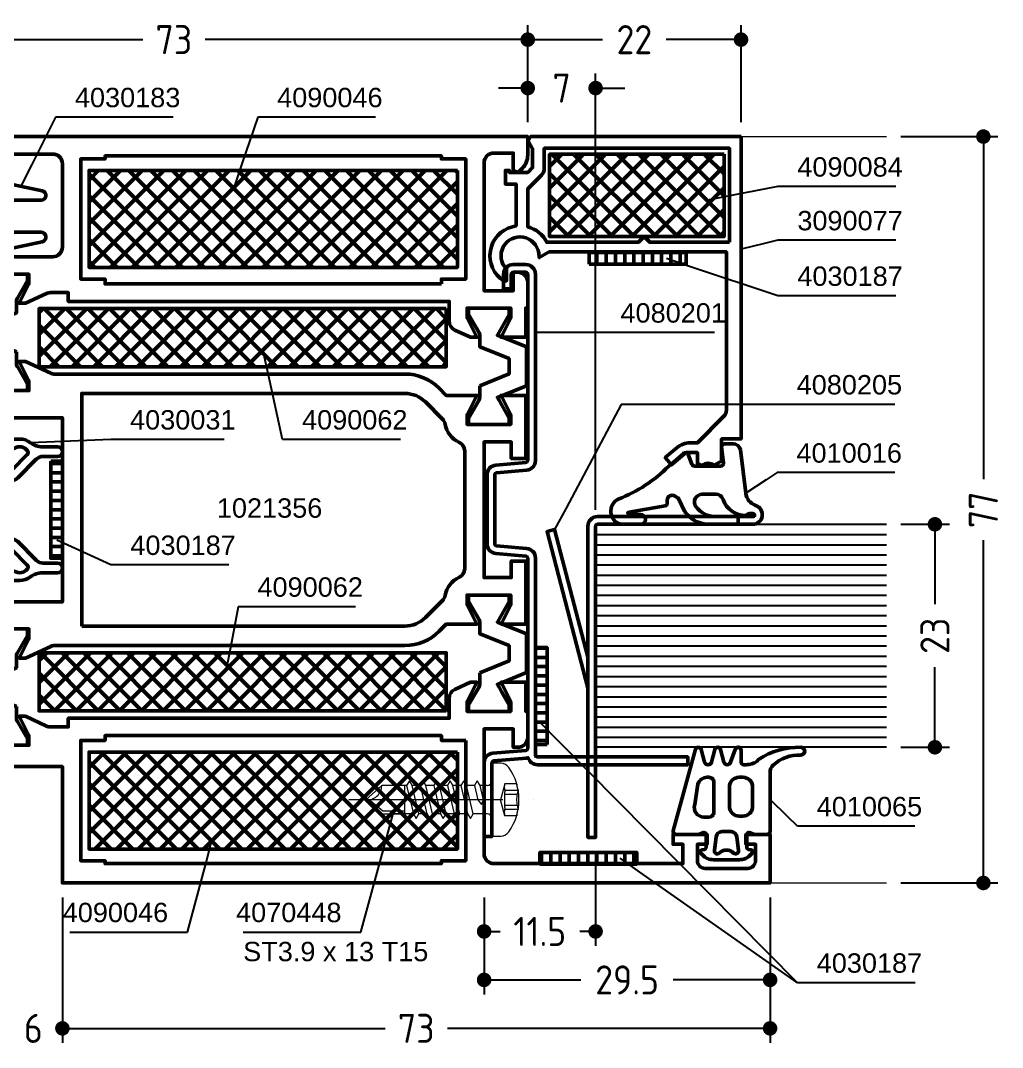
# Model space of a CAD drawing. Header units: millimetres. Extents: x 5 to 229, y 5 to 110.
# Drawn here: x 128.2 to 229.5, y 4.5 to 110.5 of the extents above; entities that cross this region are included whole.
import ezdxf

# ---------------------------------------------------------------- set-up
doc = ezdxf.new("R2010")
doc.units = ezdxf.units.MM
doc.linetypes.add('CENTER', pattern=[50.8, 31.75, -6.35, 6.35, -6.35])
doc.linetypes.add('HIDDEN', pattern=[9.525, 6.35, -3.175])
for name, color, linetype, lineweight in [('AM_5', 3, 'Continuous', 25), ('AM_C', 50, 'Continuous', 50), ('AM_S', 80, 'Continuous', 50), ('Cent3', 70, 'CENTER', 18), ('CHide4', 10, 'HIDDEN', 13), ('Cont2', 2, 'Continuous', 25), ('Cont3', 70, 'Continuous', 18), ('Cont4', 10, 'Continuous', 13)]:
    doc.layers.add(name, color=color, linetype=linetype, lineweight=lineweight)
doc.styles.add('HBS_DIMTEXTSTYLE', font='isocp.shx')
doc.styles.add('SWISSL', font='swissl.ttf')
doc.dimstyles.new('Konstruktionsschnitt 1-1$0', dxfattribs={"dimscale": 0, "dimtxt": 3, "dimasz": 1.5, "dimexe": 1.5, "dimexo": 1.5, "dimgap": 1.5, "dimtad": 0, "dimdsep": 46, "dimtxsty": 'HBS_DIMTEXTSTYLE', "dimblk": 'PUNKT', "dimcen": 0, "dimclrd": 3, "dimclre": 3, "dimclrt": 2, "dimadec": 1, "dimazin": 2, "dimtfac": 0.7, "dimtofl": 0, "dimtmove": 0, "dimatfit": 3, "dimfxl": 0, "dimtolj": 1, "dimtzin": 0, "dimarcsym": 0})

# ---------------------------------------------------------------- blocks, each defined once
blk = doc.blocks.new('WS4070448')
at = {"layer": 'Cent3', "ltscale": 0.5}
blk.add_line((8.05, -14.4), (8.07, 4.66), dxfattribs=at)
at = {"layer": 'CHide4', "ltscale": 0.3}
for p, q in [((7.1, 1.69), (7.1, 3.08)), ((7.51, 1.69), (7.51, 2.97)), ((8.63, 1.69), (8.63, 2.97)), ((9.04, 1.69), (9.04, 3.08))]:
    blk.add_line(p, q, dxfattribs=at)
for points in [[(6.42, 2.92), (6.42, 1.69)], [(9.72, 2.92), (9.72, 1.69)], [(6.42, 1.69), (8.07, 1.25)], [(9.72, 1.69), (8.07, 1.25)]]:
    blk.add_lwpolyline(points, dxfattribs=at)
for centre, radius, start, end in [((6.48, 4.2), 1.28, 267.2848, 298.8872), ((8.07, 5.85), 2.94, 250.6988, 289.3012), ((9.66, 4.2), 1.28, 241.1128, 272.7152), ((6.76, 2.85), 1.21, 253.6643, 286.3357), ((8.07, 11.78), 10.13, 264.4948, 275.5052), ((9.38, 2.85), 1.21, 253.6643, 286.3357)]:
    blk.add_arc(centre, radius, start, end, dxfattribs=at)
at = {"layer": 'Cont4'}
for p, q in [((6.62, -8.64), (6.62, -11)), ((6.62, -8.64), (9.52, -8.64)), ((9.52, -11), (9.52, -8.64)), ((6.62, -11), (8.07, -12.64)), ((8.07, -12.64), (9.52, -11))]:
    blk.add_line(p, q, dxfattribs=at)
blk.add_lwpolyline([(11.39, 2.11, 0.314856), (4.74, 2.11, 0.244912), (4.32, 1.29), (4.32, 0.36), (11.82, 0.36), (11.82, 1.29, 0.244912), (11.39, 2.11, 0.138291)], format="xyb", dxfattribs=at)
for points in [[(6.12, -1.14), (6.62, -1.43), (8.07, -1.08), (8.57, -0.71), (8.07, -0.51), (6.62, -0.85)], [(6.12, -2.54), (6.62, -2.83), (9.52, -2.14), (10.02, -1.85), (9.52, -1.56), (6.62, -2.25)], [(6.12, -3.94), (6.62, -4.23), (9.52, -3.54), (10.02, -3.25), (9.52, -2.96), (6.62, -3.65)], [(6.12, -5.34), (6.62, -5.63), (9.52, -4.94), (10.02, -4.65), (9.52, -4.36), (6.62, -5.05)], [(6.12, -6.74), (6.62, -7.03), (9.52, -6.34), (10.02, -6.05), (9.52, -5.76), (6.62, -6.45)], [(6.12, -8.14), (6.62, -8.43), (9.52, -7.74), (10.02, -7.45), (9.52, -7.16), (6.62, -7.85)]]:
    blk.add_lwpolyline(points, close=True, dxfattribs=at)
for points in [[(6.62, -0.14), (6.62, -0.85)], [(9.52, -0.14), (9.52, -1.56)], [(6.62, -1.43), (6.62, -1.85)], [(6.62, -1.43), (6.62, -2.25)], [(6.62, -1.43), (6.62, -2.25)], [(6.62, -2.83), (6.62, -3.65)], [(9.52, -2.14), (9.52, -2.96)], [(6.62, -4.23), (6.62, -5.05)], [(9.52, -3.54), (9.52, -4.36)], [(9.52, -4.94), (9.52, -5.76)], [(6.62, -5.63), (6.62, -6.45)], [(9.52, -6.34), (9.52, -7.16)], [(6.62, -7.03), (6.62, -7.85)], [(6.62, -8.43), (6.62, -8.64)], [(9.52, -7.74), (9.52, -8.64)], [(9.27, -8.64), (9.27, -10.89), (8.1, -12.28)], [(9.52, -9.14), (9.52, -9.96)], [(6.62, -9.83), (6.62, -10.65)]]:
    blk.add_lwpolyline(points, dxfattribs=at)
for centre, radius, start, end in [((6.12, -0.14), 0.5, 0, 90), ((10.02, -0.14), 0.5, 90, 180), ((6.61, -12.47), 1.47, 353.4244, 89.6688)]:
    blk.add_arc(centre, radius, start, end, dxfattribs=at)
blk = doc.blocks.new('PUNKT')
at = {"color": 0, "linetype": 'Continuous'}
blk.add_line((-0.5, 0), (-1, 0), dxfattribs=at)
at = {"color": 0, "linetype": 'Continuous', "const_width": 0.5}
blk.add_lwpolyline([(-0.25, 0, 1), (0.25, 0, 1)], format="xyb", close=True, dxfattribs=at)
blk = doc.blocks.new('*D23')
at = {"layer": 'AM_5', "color": 3, "lineweight": -2, "transparency": 16777216}
for p, q in [((219, 58.5), (224, 58.5)), ((222.5, 57), (222.5, 50.25)), ((222.5, 37), (222.5, 43.75)), ((219, 35.5), (224, 35.5))]:
    blk.add_line(p, q, dxfattribs=at)
at = {"layer": 'AM_5', "color": 3, "lineweight": -2, "transparency": 16777216, "xscale": 1.5, "yscale": 1.5, "zscale": 1.5}
for p, rotation in [((222.5, 58.5), 90), ((222.5, 35.5), 270)]:
    blk.add_blockref('PUNKT', p, dxfattribs=dict(at, rotation=rotation))
at = {"layer": 'AM_5', "color": 2, "transparency": 16777216, "insert": (222.5, 47), "char_height": 3, "attachment_point": 5, "rotation": 90, "style": 'HBS_DIMTEXTSTYLE'}
blk.add_mtext('\\A1;23', dxfattribs=at)
blk = doc.blocks.new('*D24')
at = {"layer": 'AM_5', "color": 3, "lineweight": -2, "transparency": 16777216}
for p, q in [((219, 98.5), (229, 98.5)), ((227.5, 97), (227.5, 63.15)), ((227.5, 23), (227.5, 56.85)), ((219, 21.5), (229, 21.5))]:
    blk.add_line(p, q, dxfattribs=at)
at = {"layer": 'AM_5', "color": 3, "lineweight": -2, "transparency": 16777216, "xscale": 1.5, "yscale": 1.5, "zscale": 1.5}
for p, rotation in [((227.5, 98.5), 90), ((227.5, 21.5), 270)]:
    blk.add_blockref('PUNKT', p, dxfattribs=dict(at, rotation=rotation))
at = {"layer": 'AM_5', "color": 2, "transparency": 16777216, "insert": (227.5, 60), "char_height": 3, "attachment_point": 5, "rotation": 90, "style": 'HBS_DIMTEXTSTYLE'}
blk.add_mtext('\\A1;77', dxfattribs=at)
blk = doc.blocks.new('*D25')
at = {"layer": 'AM_5', "color": 3, "lineweight": -2, "transparency": 16777216}
for p, q in [((187.5, 24.7), (187.5, 15)), ((176, 20), (176, 15)), ((177.5, 16.5), (177.64, 16.5)), ((186, 16.5), (185.86, 16.5))]:
    blk.add_line(p, q, dxfattribs=at)
at = {"layer": 'AM_5', "color": 3, "lineweight": -2, "transparency": 16777216, "xscale": 1.5, "yscale": 1.5, "zscale": 1.5, "rotation": 180}
blk.add_blockref('PUNKT', (176, 16.5), dxfattribs=at)
at = {"layer": 'AM_5', "color": 3, "lineweight": -2, "transparency": 16777216, "xscale": 1.5, "yscale": 1.5, "zscale": 1.5}
blk.add_blockref('PUNKT', (187.5, 16.5), dxfattribs=at)
at = {"layer": 'AM_5', "color": 2, "transparency": 16777216, "insert": (181.75, 16.5), "char_height": 3, "attachment_point": 5, "style": 'HBS_DIMTEXTSTYLE'}
blk.add_mtext('\\A1;11.5', dxfattribs=at)
blk = doc.blocks.new('*D26')
at = {"layer": 'AM_5', "color": 3, "lineweight": -2, "transparency": 16777216}
for p, q in [((176, 20), (176, 10)), ((205.5, 20), (205.5, 10)), ((177.5, 11.5), (185.99, 11.5)), ((204, 11.5), (195.51, 11.5))]:
    blk.add_line(p, q, dxfattribs=at)
at = {"layer": 'AM_5', "color": 3, "lineweight": -2, "transparency": 16777216, "xscale": 1.5, "yscale": 1.5, "zscale": 1.5, "rotation": 180}
blk.add_blockref('PUNKT', (176, 11.5), dxfattribs=at)
at = {"layer": 'AM_5', "color": 3, "lineweight": -2, "transparency": 16777216, "xscale": 1.5, "yscale": 1.5, "zscale": 1.5}
blk.add_blockref('PUNKT', (205.5, 11.5), dxfattribs=at)
at = {"layer": 'AM_5', "color": 2, "transparency": 16777216, "insert": (190.75, 11.5), "char_height": 3, "attachment_point": 5, "style": 'HBS_DIMTEXTSTYLE'}
blk.add_mtext('\\A1;29.5', dxfattribs=at)
blk = doc.blocks.new('*D27')
at = {"layer": 'AM_5', "color": 3, "lineweight": -2, "transparency": 16777216}
for p, q in [((132.5, 20), (132.5, 5)), ((205.5, 20), (205.5, 5)), ((134, 6.5), (165.79, 6.5)), ((204, 6.5), (172.21, 6.5))]:
    blk.add_line(p, q, dxfattribs=at)
at = {"layer": 'AM_5', "color": 3, "lineweight": -2, "transparency": 16777216, "xscale": 1.5, "yscale": 1.5, "zscale": 1.5, "rotation": 180}
blk.add_blockref('PUNKT', (132.5, 6.5), dxfattribs=at)
at = {"layer": 'AM_5', "color": 3, "lineweight": -2, "transparency": 16777216, "xscale": 1.5, "yscale": 1.5, "zscale": 1.5}
blk.add_blockref('PUNKT', (205.5, 6.5), dxfattribs=at)
at = {"layer": 'AM_5', "color": 2, "transparency": 16777216, "insert": (169, 6.5), "char_height": 3, "attachment_point": 5, "style": 'HBS_DIMTEXTSTYLE'}
blk.add_mtext('\\A1;73', dxfattribs=at)
blk = doc.blocks.new('*D28')
at = {"layer": 'AM_5', "color": 3, "lineweight": -2, "transparency": 16777216}
for p, q in [((126.5, 20), (126.5, 5)), ((132.5, 20), (132.5, 5)), ((125, 6.5), (123.5, 6.5)), ((134, 6.5), (135.5, 6.5))]:
    blk.add_line(p, q, dxfattribs=at)
at = {"layer": 'AM_5', "color": 3, "lineweight": -2, "transparency": 16777216, "xscale": 1.5, "yscale": 1.5, "zscale": 1.5}
blk.add_blockref('PUNKT', (126.5, 6.5), dxfattribs=at)
at = {"layer": 'AM_5', "color": 3, "lineweight": -2, "transparency": 16777216, "xscale": 1.5, "yscale": 1.5, "zscale": 1.5, "rotation": 180}
blk.add_blockref('PUNKT', (132.5, 6.5), dxfattribs=at)
at = {"layer": 'AM_5', "color": 2, "transparency": 16777216, "insert": (129.5, 6.5), "char_height": 3, "attachment_point": 5, "style": 'HBS_DIMTEXTSTYLE'}
blk.add_mtext('\\A1;6', dxfattribs=at)
blk = doc.blocks.new('*D30')
at = {"layer": 'AM_5', "color": 3, "lineweight": -2, "transparency": 16777216}
for p, q in [((180.5, 100), (180.5, 105)), ((187.5, 60), (187.5, 105)), ((179, 103.5), (177.5, 103.5)), ((189, 103.5), (190.5, 103.5))]:
    blk.add_line(p, q, dxfattribs=at)
at = {"layer": 'AM_5', "color": 3, "lineweight": -2, "transparency": 16777216, "xscale": 1.5, "yscale": 1.5, "zscale": 1.5}
blk.add_blockref('PUNKT', (180.5, 103.5), dxfattribs=at)
at = {"layer": 'AM_5', "color": 3, "lineweight": -2, "transparency": 16777216, "xscale": 1.5, "yscale": 1.5, "zscale": 1.5, "rotation": 180}
blk.add_blockref('PUNKT', (187.5, 103.5), dxfattribs=at)
at = {"layer": 'AM_5', "color": 2, "transparency": 16777216, "insert": (184, 103.5), "char_height": 3, "attachment_point": 5, "style": 'HBS_DIMTEXTSTYLE'}
blk.add_mtext('\\A1;7', dxfattribs=at)
blk = doc.blocks.new('*D31')
at = {"layer": 'AM_5', "color": 3, "lineweight": -2, "transparency": 16777216}
for p, q in [((180.5, 100), (180.5, 110)), ((202.5, 100), (202.5, 110)), ((182, 108.5), (188.22, 108.5)), ((201, 108.5), (194.78, 108.5))]:
    blk.add_line(p, q, dxfattribs=at)
at = {"layer": 'AM_5', "color": 3, "lineweight": -2, "transparency": 16777216, "xscale": 1.5, "yscale": 1.5, "zscale": 1.5, "rotation": 180}
blk.add_blockref('PUNKT', (180.5, 108.5), dxfattribs=at)
at = {"layer": 'AM_5', "color": 3, "lineweight": -2, "transparency": 16777216, "xscale": 1.5, "yscale": 1.5, "zscale": 1.5}
blk.add_blockref('PUNKT', (202.5, 108.5), dxfattribs=at)
at = {"layer": 'AM_5', "color": 2, "transparency": 16777216, "insert": (191.5, 108.5), "char_height": 3, "attachment_point": 5, "style": 'HBS_DIMTEXTSTYLE'}
blk.add_mtext('\\A1;22', dxfattribs=at)
blk = doc.blocks.new('*D32')
at = {"layer": 'AM_5', "color": 3, "lineweight": -2, "transparency": 16777216}
for p, q in [((107.5, 100), (107.5, 110)), ((180.5, 100), (180.5, 110)), ((109, 108.5), (140.79, 108.5)), ((179, 108.5), (147.21, 108.5))]:
    blk.add_line(p, q, dxfattribs=at)
at = {"layer": 'AM_5', "color": 3, "lineweight": -2, "transparency": 16777216, "xscale": 1.5, "yscale": 1.5, "zscale": 1.5, "rotation": 180}
blk.add_blockref('PUNKT', (107.5, 108.5), dxfattribs=at)
at = {"layer": 'AM_5', "color": 3, "lineweight": -2, "transparency": 16777216, "xscale": 1.5, "yscale": 1.5, "zscale": 1.5}
blk.add_blockref('PUNKT', (180.5, 108.5), dxfattribs=at)
at = {"layer": 'AM_5', "color": 2, "transparency": 16777216, "insert": (144, 108.5), "char_height": 3, "attachment_point": 5, "style": 'HBS_DIMTEXTSTYLE'}
blk.add_mtext('\\A1;73', dxfattribs=at)
blk = doc.blocks.new('*S394')
at = {"layer": 'AM_5', "color": 3}
for p, q in [((131.79, 100.5), (129.33, 95.62)), ((143.92, 100.5), (131.79, 100.5))]:
    blk.add_line(p, q, dxfattribs=at)
at = {"layer": 'AM_5', "color": 3, "linetype": 'Continuous'}
blk.add_line((129.33, 95.62), (128.2, 93.38), dxfattribs=at)
at = {"layer": 'AM_5', "color": 2, "insert": (133.79, 101.5), "char_height": 2, "attachment_point": 7, "style": 'SWISSL'}
blk.add_mtext('4030183', dxfattribs=at)
blk = doc.blocks.new('*S396')
at = {"layer": 'AM_5', "color": 3, "linetype": 'Continuous'}
blk.add_line((165.96, 26.23), (166.62, 28.65), dxfattribs=at)
at = {"layer": 'AM_5', "color": 3}
for p, q in [((163.29, 16.43), (165.96, 26.23)), ((151.14, 16.43), (163.29, 16.43))]:
    blk.add_line(p, q, dxfattribs=at)
at = {"layer": 'AM_5', "color": 2, "insert": (161.29, 17.43), "char_height": 2, "attachment_point": 9, "style": 'SWISSL'}
blk.add_mtext('4070448', dxfattribs=at)
blk = doc.blocks.new('ZAHL links')
at = {"layer": 'AM_5', "color": 2, "style": 'SWISSL'}
blk.add_attdef('XXX', (1.85, -2.5), '', height=1.5, dxfattribs=at)
blk = doc.blocks.new('*S397')
at = {"layer": 'AM_5', "color": 3}
for p, q in [((206.22, 63.83), (205.08, 63.08)), ((218.38, 63.83), (206.22, 63.83))]:
    blk.add_line(p, q, dxfattribs=at)
at = {"layer": 'AM_5', "color": 3, "linetype": 'Continuous'}
blk.add_line((205.08, 63.08), (202.99, 61.7), dxfattribs=at)
at = {"layer": 'AM_5', "color": 2, "insert": (208.22, 64.83), "char_height": 2, "attachment_point": 7, "style": 'SWISSL'}
blk.add_mtext('4010016', dxfattribs=at)
blk = doc.blocks.new('*S398')
at = {"layer": 'AM_5', "color": 3, "linetype": 'Continuous'}
blk.add_line((183.8, 78.28), (181.3, 78.28), dxfattribs=at)
at = {"layer": 'AM_5', "color": 3}
blk.add_line((199.77, 78.28), (183.8, 78.28), dxfattribs=at)
at = {"layer": 'AM_5', "color": 2, "insert": (190.07, 79.28), "char_height": 2, "attachment_point": 7, "style": 'SWISSL'}
blk.add_mtext('4080201', dxfattribs=at)
blk = doc.blocks.new('*S399')
at = {"layer": 'AM_5', "color": 3}
for p, q in [((190.14, 70.87), (184.45, 60.17)), ((218.37, 70.87), (190.14, 70.87))]:
    blk.add_line(p, q, dxfattribs=at)
at = {"layer": 'AM_5', "color": 3, "linetype": 'Continuous'}
blk.add_line((184.45, 60.17), (183.27, 57.96), dxfattribs=at)
at = {"layer": 'AM_5', "color": 2, "insert": (208.24, 71.87), "char_height": 2, "attachment_point": 7, "style": 'SWISSL'}
blk.add_mtext('4080205', dxfattribs=at)
blk = doc.blocks.new('*S400')
at = {"layer": 'AM_5', "color": 3, "linetype": 'Continuous'}
blk.add_line((207.28, 28.37), (205.5, 30.12), dxfattribs=at)
at = {"layer": 'AM_5', "color": 3}
for p, q in [((208.31, 27.35), (207.28, 28.37)), ((220.44, 27.35), (208.31, 27.35))]:
    blk.add_line(p, q, dxfattribs=at)
at = {"layer": 'AM_5', "color": 2, "insert": (210.31, 28.35), "char_height": 2, "attachment_point": 7, "style": 'SWISSL'}
blk.add_mtext('4010065', dxfattribs=at)
blk = doc.blocks.new('*S401')
at = {"layer": 'AM_5', "color": 3, "linetype": 'Continuous'}
blk.add_line((134.21, 55.82), (131.93, 56.87), dxfattribs=at)
at = {"layer": 'AM_5', "color": 3}
for p, q in [((137.51, 54.31), (134.21, 55.82)), ((149.66, 54.31), (137.51, 54.31))]:
    blk.add_line(p, q, dxfattribs=at)
at = {"layer": 'AM_5', "color": 2, "insert": (139.51, 55.31), "char_height": 2, "attachment_point": 7, "style": 'SWISSL'}
blk.add_mtext('4030187', dxfattribs=at)
blk = doc.blocks.new('*U84', base_point=(19.14, 155.56))
for p, q in [((19.14, 177.51), (49.14, 177.51)), ((19.14, 176.46), (49.14, 176.46)), ((19.14, 175.42), (49.14, 175.42)), ((19.14, 174.37), (49.14, 174.37)), ((19.14, 173.33), (49.14, 173.33)), ((19.14, 172.28), (49.14, 172.28)), ((19.14, 171.24), (49.14, 171.24)), ((19.14, 170.19), (49.14, 170.19)), ((19.14, 169.15), (49.14, 169.15)), ((19.14, 168.1), (49.14, 168.1)), ((19.14, 167.06), (49.14, 167.06)), ((19.14, 166.01), (49.14, 166.01)), ((19.14, 164.96), (49.14, 164.96)), ((19.14, 163.92), (49.14, 163.92)), ((19.14, 162.87), (49.14, 162.87)), ((19.14, 161.83), (49.14, 161.83)), ((19.14, 160.78), (49.14, 160.78)), ((19.14, 159.74), (49.14, 159.74)), ((19.14, 158.69), (49.14, 158.69)), ((19.14, 157.65), (49.14, 157.65)), ((19.14, 156.6), (49.14, 156.6))]:
    blk.add_line(p, q)
blk.add_lwpolyline([(49.14, 155.56), (19.14, 155.56), (19.14, 178.56), (49.14, 178.56)])
blk = doc.blocks.new('*S404')
at = {"layer": 'AM_5', "color": 3, "linetype": 'Continuous'}
blk.add_line((204.93, 87.47), (202.5, 86.89), dxfattribs=at)
at = {"layer": 'AM_5', "color": 3}
for p, q in [((206.31, 87.8), (204.93, 87.47)), ((218.47, 87.8), (206.31, 87.8))]:
    blk.add_line(p, q, dxfattribs=at)
at = {"layer": 'AM_5', "color": 2, "insert": (208.31, 88.8), "char_height": 2, "attachment_point": 7, "style": 'SWISSL'}
blk.add_mtext('3090077', dxfattribs=at)
blk = doc.blocks.new('*S405')
at = {"layer": 'AM_5', "color": 3}
for p, q in [((206.31, 93.34), (201.69, 92.46)), ((218.47, 93.34), (206.31, 93.34))]:
    blk.add_line(p, q, dxfattribs=at)
at = {"layer": 'AM_5', "color": 3, "linetype": 'Continuous'}
blk.add_line((201.69, 92.46), (199.23, 91.99), dxfattribs=at)
at = {"layer": 'AM_5', "color": 2, "insert": (208.31, 94.34), "char_height": 2, "attachment_point": 7, "style": 'SWISSL'}
blk.add_mtext('4090084', dxfattribs=at)
blk = doc.blocks.new('*S406')
at = {"layer": 'AM_5', "color": 3, "linetype": 'Continuous'}
blk.add_line((197.19, 85.11), (194.82, 85.91), dxfattribs=at)
at = {"layer": 'AM_5', "color": 3}
for p, q in [((206.31, 82.07), (197.19, 85.11)), ((218.46, 82.07), (206.31, 82.07))]:
    blk.add_line(p, q, dxfattribs=at)
at = {"layer": 'AM_5', "color": 2, "insert": (208.31, 83.07), "char_height": 2, "attachment_point": 7, "style": 'SWISSL'}
blk.add_mtext('4030187', dxfattribs=at)
blk = doc.blocks.new('*S407')
at = {"layer": 'AM_5', "color": 3, "linetype": 'Continuous'}
for p, q in [((183.64, 36.17), (181.88, 37.95)), ((192.08, 22.63), (190.04, 24.07))]:
    blk.add_line(p, q, dxfattribs=at)
at = {"layer": 'AM_5', "color": 3}
for p, q in [((208.31, 11.21), (183.64, 36.17)), ((208.31, 11.21), (192.08, 22.63)), ((220.46, 11.21), (208.31, 11.21))]:
    blk.add_line(p, q, dxfattribs=at)
at = {"layer": 'AM_5', "color": 2, "insert": (210.31, 12.21), "char_height": 2, "attachment_point": 7, "style": 'SWISSL'}
blk.add_mtext('4030187', dxfattribs=at)
blk = doc.blocks.new('*S421')
at = {"layer": 'AM_5', "color": 3, "linetype": 'Continuous'}
blk.add_line((131.7, 67.02), (129.21, 66.92), dxfattribs=at)
at = {"layer": 'AM_5', "color": 3}
for p, q in [((137.48, 67.25), (131.7, 67.02)), ((149.18, 67.25), (137.48, 67.25))]:
    blk.add_line(p, q, dxfattribs=at)
at = {"layer": 'AM_5', "color": 2, "insert": (139.48, 68.25), "char_height": 2, "attachment_point": 7, "style": 'SWISSL'}
blk.add_mtext('4030031', dxfattribs=at)
blk = doc.blocks.new('*S422')
at = {"layer": 'AM_5', "color": 3}
for p, q in [((152.65, 100.5), (151.02, 95.68)), ((164.81, 100.5), (152.65, 100.5))]:
    blk.add_line(p, q, dxfattribs=at)
at = {"layer": 'AM_5', "color": 3, "linetype": 'Continuous'}
blk.add_line((151.02, 95.68), (150.22, 93.31), dxfattribs=at)
at = {"layer": 'AM_5', "color": 2, "insert": (154.65, 101.5), "char_height": 2, "attachment_point": 7, "style": 'SWISSL'}
blk.add_mtext('4090046', dxfattribs=at)
blk = doc.blocks.new('*S423')
at = {"layer": 'AM_5', "color": 3, "linetype": 'Continuous'}
blk.add_line((153.72, 74.06), (153.18, 76.5), dxfattribs=at)
at = {"layer": 'AM_5', "color": 3}
for p, q in [((155.22, 67.25), (153.72, 74.06)), ((167.36, 67.25), (155.22, 67.25))]:
    blk.add_line(p, q, dxfattribs=at)
at = {"layer": 'AM_5', "color": 2, "insert": (157.22, 68.25), "char_height": 2, "attachment_point": 7, "style": 'SWISSL'}
blk.add_mtext('4090062', dxfattribs=at)
blk = doc.blocks.new('*S424')
at = {"layer": 'AM_5', "color": 3, "linetype": 'Continuous'}
blk.add_line((147.29, 23.49), (147.93, 25.91), dxfattribs=at)
at = {"layer": 'AM_5', "color": 3}
for p, q in [((145.41, 16.43), (147.29, 23.49)), ((133.25, 16.43), (145.41, 16.43))]:
    blk.add_line(p, q, dxfattribs=at)
at = {"layer": 'AM_5', "color": 2, "insert": (143.41, 17.43), "char_height": 2, "attachment_point": 9, "style": 'SWISSL'}
blk.add_mtext('4090046', dxfattribs=at)
blk = doc.blocks.new('*S425')
at = {"layer": 'AM_5', "color": 3}
for p, q in [((150.62, 50), (149.93, 46.31)), ((162.75, 50), (150.62, 50))]:
    blk.add_line(p, q, dxfattribs=at)
at = {"layer": 'AM_5', "color": 3, "linetype": 'Continuous'}
blk.add_line((149.93, 46.31), (149.47, 43.85), dxfattribs=at)
at = {"layer": 'AM_5', "color": 2, "insert": (152.62, 51), "char_height": 2, "attachment_point": 7, "style": 'SWISSL'}
blk.add_mtext('4090062', dxfattribs=at)
blk = doc.blocks.new('WI1021356')
for points in [[(-59.8, 27.2), (-60.81, 29.36, -0.109518), (-60.9, 29.78), (-60.9, 31.6), (-60, 31.6), (-60, 70.9), (-57.94, 70.9, 0.294108), (-57.03, 71.49), (-56.3, 73.1), (-56.3, 73.75), (-58.3, 72.75), (-59.3, 72.75), (-59.3, 77.25), (-58.3, 77.25), (-56.3, 76.25), (-56.3, 78.8), (-59.3, 78.8), (-59.3, 79), (-62, 79, 0.414214), (-63, 78), (-63, 77.5), (-61.1, 77.5), (-61.1, 74.5), (-74, 74.5, -0.414214), (-75, 75.5), (-75, 95), (-73, 95), (-73, 94), (-72, 94), (-72, 97.5), (-73, 97.5), (-73, 96.5), (-74.7, 96.5, -0.414214), (-75.5, 97.3), (-75.5, 101.7, -0.414214), (-74.7, 102.5), (-73, 102.5), (-73, 101.5), (-72, 101.5), (-72, 104), (-77, 104), (-77, 31), (-65, 31), (-65, 21.5), (-59.8, 21.5), (-59.8, 24.05), (-61.8, 23.05), (-62.8, 23.05), (-62.8, 27.55), (-61.8, 27.55), (-59.8, 26.55), (-59.8, 27.2)], [(-55.31, 74.05), (-56.43, 74.05, 0.131652), (-56.83, 73.94), (-58.64, 72.9), (-59.3, 72.9), (-59.3, 77.1), (-58.64, 77.1), (-57.3, 76.33), (-56.81, 76.04), (-56.51, 75.87), (-55.3, 78.87), (-51.3, 78.87), (-50.09, 75.87), (-47.96, 77.1), (-47.3, 77.1), (-47.3, 72.9), (-47.96, 72.9), (-49.77, 73.94, 0.131652), (-50.17, 74.05), (-51.29, 74.05), (-52.52, 77.07), (-54.09, 77.07)], [(-52.5, 66.33, -0.198912), (-51.04, 69.86), (-50.3, 70.6), (-50.3, 73.75), (-48.3, 72.75), (-47.3, 72.75), (-47.3, 77.25), (-48.3, 77.25), (-50.3, 76.25), (-50.3, 78.8), (-43.8, 78.8), (-43.8, 77.3), (-45.5, 77.3), (-45.5, 74.5), (-31.5, 74.5), (-31.5, 77.3), (-33.2, 77.3), (-33.2, 78.8), (-26.7, 78.8), (-26.7, 76.25), (-28.7, 77.25), (-29.7, 77.25), (-29.7, 72.75), (-28.7, 72.75), (-26.7, 73.75), (-26.7, 70.6), (-25.96, 69.86, -0.198912), (-24.5, 66.33), (-24.5, 30.21, 0.109518), (-24.41, 29.79), (-23.2, 27.2), (-23.2, 26.55), (-25.2, 27.55), (-26.2, 27.55), (-26.2, 23.05), (-25.2, 23.05), (-23.2, 24.05), (-23.2, 21.5), (-31.5, 21.5), (-31.5, 25.3), (-29, 25.3), (-29, 31), (-48, 31), (-48, 25.3), (-45.5, 25.3), (-45.5, 21.5), (-53.8, 21.5), (-53.8, 24.05), (-51.8, 23.05), (-50.8, 23.05), (-50.8, 27.55), (-51.8, 27.55), (-53.8, 26.55), (-53.8, 27.2), (-52.59, 29.79, 0.109518), (-52.5, 30.21)], [(-25.71, 74.05), (-26.83, 74.05, 0.131652), (-27.23, 73.94), (-29.04, 72.9), (-29.7, 72.9), (-29.7, 77.1), (-29.04, 77.1), (-27.7, 76.33), (-27.21, 76.04), (-26.91, 75.87), (-25.7, 78.87), (-21.7, 78.87), (-20.49, 75.87), (-18.36, 77.1), (-17.7, 77.1), (-17.7, 72.9), (-18.36, 72.9), (-20.17, 73.94, 0.131652), (-20.57, 74.05), (-21.69, 74.05), (-22.91, 77.07), (-24.49, 77.07)], [(-20.7, 78.8), (-20.7, 76.25), (-18.7, 77.25), (-17.7, 77.25), (-17.7, 72.75), (-18.7, 72.75), (-20.7, 73.75), (-20.7, 73.1), (-19.97, 71.49, 0.294108), (-19.06, 70.9), (-17, 70.9), (-17, 31.6), (-16.1, 31.6), (-16.1, 29.78, -0.109518), (-16.19, 29.36), (-17.2, 27.2), (-17.2, 26.55), (-15.2, 27.55), (-14.2, 27.55), (-14.2, 23.05), (-15.2, 23.05), (-17.2, 24.05), (-17.2, 21.5), (-12, 21.5), (-12, 23), (-12.4, 23), (-12.4, 30, -0.414214), (-11.4, 31), (-2.8, 31, -0.414214), (-1.8, 30), (-1.8, 23), (-4.8, 23), (-4.94, 22.66), (-3.78, 21.5), (-1.8, 21.5), (-1.8, 15), (-4, 15), (-4, 16), (-5, 16), (-5, 12.5), (-4, 12.5), (-4, 13.5), (-2.3, 13.5, -0.414214), (-1.5, 12.7), (-1.5, 8.3, -0.414214), (-2.3, 7.5), (-4, 7.5), (-4, 8.5), (-5, 8.5), (-5, 6), (0, 6), (0, 79), (-1.9, 79, 0.198912), (-3.31, 78.41), (-3.71, 78.01), (-3.5, 77.5), (-1.7, 77.5), (-1.7, 75.5, -0.414214), (-2.7, 74.5), (-15.9, 74.5), (-15.9, 77.5), (-14, 77.5), (-14, 78, 0.414214), (-15, 79), (-17.7, 79), (-17.7, 78.8), (-20.7, 78.8)], [(-50.5, 33), (-26.5, 33), (-26.5, 66.33, 0.198912), (-27.38, 68.45), (-29.14, 70.21, 0.154989), (-29.67, 70.49, -0.248244), (-31.53, 71.91, 0.293963), (-32.44, 72.5), (-44.57, 72.5, 0.293963), (-45.48, 71.91, -0.248244), (-47.33, 70.49, 0.154989), (-47.86, 70.21), (-49.62, 68.45, 0.198912), (-50.5, 66.33)], [(-58.81, 26.25), (-59.93, 26.25, -0.131652), (-60.33, 26.36), (-62.14, 27.4), (-62.8, 27.4), (-62.8, 23.2), (-62.14, 23.2), (-60.8, 23.97), (-60.31, 24.26), (-60.01, 24.43), (-58.8, 21.43), (-54.8, 21.43), (-53.59, 24.43), (-51.46, 23.2), (-50.8, 23.2), (-50.8, 27.4), (-51.46, 27.4), (-53.27, 26.36, -0.131652), (-53.67, 26.25), (-54.79, 26.25), (-56.02, 23.23), (-57.59, 23.23)], [(-22.21, 26.25), (-23.33, 26.25, -0.131652), (-23.73, 26.36), (-25.54, 27.4), (-26.2, 27.4), (-26.2, 23.2), (-25.54, 23.2), (-24.2, 23.97), (-23.71, 24.26), (-23.41, 24.43), (-22.2, 21.43), (-18.2, 21.43), (-16.99, 24.43), (-14.86, 23.2), (-14.2, 23.2), (-14.2, 27.4), (-14.86, 27.4), (-16.67, 26.36, -0.131652), (-17.07, 26.25), (-18.19, 26.25), (-19.42, 23.23), (-20.99, 23.23)]]:
    blk.add_lwpolyline(points, format="xyb", close=True)
for points in [[(-62.3, 72.6), (-74.7, 72.6), (-74.7, 70.1), (-75, 70.1), (-75, 35.4), (-74.7, 35.4), (-74.7, 32.9), (-62.3, 32.9), (-62.3, 35.4), (-61.8, 35.4), (-61.8, 70.1), (-62.3, 70.1), (-62.3, 72.6)], [(-15.2, 70.1), (-14.7, 70.1), (-14.7, 72.6), (-2.3, 72.6), (-2.3, 70.1), (-2, 70.1), (-2, 35.4), (-2.3, 35.4), (-2.3, 32.9), (-14.7, 32.9), (-14.7, 35.4), (-15.2, 35.4), (-15.2, 70.1)]]:
    blk.add_lwpolyline(points, close=True)
blk = doc.blocks.new('WI3090077')
for points in [[(0, 22), (0, 0.3), (-0.45, 0.04), (-1.25, 0.5), (-3.2, 0.5), (-3.7, 0), (-3.7, -1.9), (-3.5, -1.9), (-3.5, -2.3), (-4.9, -2.3), (-4.9, -1.2), (-9.2, -1.2), (-9.3, -1.57, -0.652679), (-14.9, -2.49), (-14.9, -2.2), (-13.66, -2.2, 1.382111), (-12.04, 1.13), (-12.48, 1.19), (-11.9, 2.2), (-11.9, 20.5), (-28.19, 20.5, 0.198912), (-28.89, 20.21), (-31.6, 17.5), (-31.6, 16.71, -0.176327), (-32.07, 15.43), (-33.12, 14.18), (-33.88, 14.82), (-32.6, 16.35), (-32.6, 17.5), (-33.7, 17.5), (-33.93, 17.99, 0.339409), (-33.9, 19.21), (-33.5, 20), (-31.2, 20), (-31.2, 22), (0, 22)], [(-10.9, 20.8), (-10.9, 12.58), (-10.32, 12), (-10.9, 11.42), (-10.9, 1.97, -0.213458), (-9.31, 0), (-5.4, 0), (-3.99, 1.41, -0.198912), (-3.28, 1.7), (-1.2, 1.7), (-1.2, 20.8), (-10.9, 20.8)]]:
    blk.add_lwpolyline(points, format="xyb", close=True)
blk = doc.blocks.new('WI4010016')
for points in [[(1.19, 1.96, -0.346133), (1.8, 1.18), (1.8, 0.3, -0.449698), (1.46, 0), (-0.16, 0.2, 0.449698), (-0.5, -0.1), (-0.5, -2.79, 0.315299), (-0.3, -3.07), (0.7, -3.44, -0.548619), (0.81, -3.93), (-0.5, -5.46, 0.104737), (-3.91, -10.66, -0.684728), (-6.5, -10.42), (-6.5, -8.36, -1), (-5.5, -8.36), (-5.5, -9.42, 0.287601), (-5.34, -9.69, 0.156883), (-5.25, -9.53), (-4.59, -5.82, -0.041381), (-4.57, -5.74), (-4.52, -5.69, -0.200274), (-4.31, -5.6), (-4, -5.6, 0.57735), (-3.57, -4.85), (-3.72, -4.58, 0.149451), (-3.85, -4.46), (-5.14, -3.83, -0.069927), (-5.25, -3.76), (-5.51, -3.53, -0.212557), (-6.5, -1.3), (-6.5, 3.2, -0.852431), (-4.55, 3.51, 0.291336), (-3.3, 2.49), (1.19, 1.96)], [(1.19, 1.96, -0.346133), (1.8, 1.18), (1.8, 0.3, -0.449698), (1.46, 0), (-0.16, 0.2, 0.449698), (-0.5, -0.1), (-0.5, -2.79, 0.315299), (-0.3, -3.07), (0.7, -3.44, -0.548619), (0.81, -3.93), (-0.5, -5.46, 0.104737), (-3.91, -10.66, -0.684728), (-6.5, -10.42), (-6.5, -8.36, -1), (-5.5, -8.36), (-5.5, -9.42, 0.287601), (-5.34, -9.69, 0.156883), (-5.25, -9.53), (-4.59, -5.82, -0.041381), (-4.57, -5.74), (-4.52, -5.69, -0.200274), (-4.31, -5.6), (-4, -5.6, 0.57735), (-3.57, -4.85), (-3.72, -4.58, 0.149451), (-3.85, -4.46), (-5.14, -3.83, -0.069927), (-5.25, -3.76), (-5.51, -3.53, -0.212557), (-6.5, -1.3), (-6.5, 3.2, -0.852431), (-4.55, 3.51, 0.291336), (-3.3, 2.49), (1.19, 1.96)], [(-3.4, -2, -0.612992), (-4.67, -2.65, -0.239931), (-5.7, -0.63), (-5.7, 3.25, -1), (-5.4, 3.25), (-5.4, 2.88, -0.317837), (-5.6, 2.6), (-5.6, 2.51, 0.317975), (-3.93, 0.15, -0.317975), (-3.4, -0.6), (-3.4, -2)], [(-3.4, -2, -0.612992), (-4.67, -2.65, -0.239931), (-5.7, -0.63), (-5.7, 3.25, -1), (-5.4, 3.25), (-5.4, 2.88, -0.317837), (-5.6, 2.6), (-5.6, 2.51, 0.317975), (-3.93, 0.15, -0.317975), (-3.4, -0.6), (-3.4, -2)]]:
    blk.add_lwpolyline(points, format="xyb", close=True)
blk = doc.blocks.new('WI4010065')
for points in [[(0.3, 0, 0.414214), (0, -0.3), (0, -1.62), (0.19, -2.13, -0.520567), (0, -2.4), (-1.33, -2.4, -0.36397), (-1.53, -2.23), (-1.58, -1.97, 0.594937), (-1.91, -1.85), (-2.12, -2.05, 0.208), (-2.6, -3.15), (-2.6, -5.85, 0.208), (-2.12, -6.95), (-1.91, -7.15, 0.594937), (-1.58, -7.03), (-1.53, -6.77, -0.36397), (-1.33, -6.6), (0, -6.6, -0.520567), (0.19, -6.87), (0, -7.38), (0, -9.7, 0.505497), (0.39, -9.99), (8.79, -7.69, 0.751737), (8.78, -7.11), (7.47, -6.76, -0.767327), (7.47, -6.04), (8.78, -5.69, 0.767327), (8.78, -5.11), (7.46, -4.76, -0.767327), (7.46, -4.08), (8.78, -3.59, 0.876976), (8.7, -3), (7.5, -3, -0.414214), (7.2, -2.7), (7.2, -2.48, -0.051818), (7.23, -2.17, -0.225446), (7.75, -1.18, 0.150709), (9, 3.17, 1.016945), (8.2, 3.15, -0.195341), (7.16, 0.33, -0.211259), (6.42, 0)], [(4.9, -1.8, -0.414214), (5.9, -2.8), (5.9, -3.2, -0.414214), (4.9, -4.2), (2.9, -4.2, -0.414214), (1.9, -3.2), (1.9, -2.8, -0.414214), (2.9, -1.8)], [(0.3, -4.98), (0.3, -4.02, 0.378866), (-0.23, -3.43), (-1.66, -3.25, 0.717695), (-1.91, -3.76, -0.421053), (-1.91, -5.24, 0.717695), (-1.66, -5.75), (-0.23, -5.57, 0.378866)], [(5.4, -5.8, -0.414214), (5.9, -6.3), (5.9, -6.49, -0.328465), (5.2, -7.44), (3.1, -7.78, -0.505497), (1.8, -6.83), (1.8, -6.3, -0.414214), (2.3, -5.8)]]:
    blk.add_lwpolyline(points, format="xyb", close=True)
blk = doc.blocks.new('WI4030031')
blk.add_lwpolyline([(6.2, -9.4, 0.414214), (6.7, -8.9), (6.7, -8.4, 0.414214), (6.2, -7.9), (4.3, -7.9, -0.414214), (4, -7.6), (4, -5.44, -0.198912), (4.09, -5.23), (5.7, -3.62, -0.366985), (6.08, -3.59, -0.409938), (6.32, -4.97, 0.152896), (6, -6), (6, -6.6, 0.414214), (6.3, -6.9), (6.6, -6.9, 0.414214), (6.8, -6.7), (6.8, -6.55, -0.131652), (6.84, -6.4), (7.26, -5.67, 0.131652), (7.3, -5.52), (7.3, -4.4, 0.166731), (6.92, -3.3, -0.166731), (6.5, -2.07), (6.5, -0.5, 1), (5.5, -0.5), (5.5, -1.99, -0.198912), (5.21, -2.69), (3.29, -4.61, 0.198912), (3, -5.31), (3, -7.1, -0.414214), (2.7, -7.4), (-2.7, -7.4, -0.414214), (-3, -7.1), (-3, -5.31, 0.198912), (-3.29, -4.61), (-5.21, -2.69, -0.198912), (-5.5, -1.99), (-5.5, -0.5, 1), (-6.5, -0.5), (-6.5, -2.07, -0.166731), (-6.92, -3.3, 0.166731), (-7.3, -4.4), (-7.3, -5.52, 0.131652), (-7.26, -5.67), (-6.84, -6.4, -0.131652), (-6.8, -6.55), (-6.8, -6.7, 0.414214), (-6.6, -6.9), (-6.3, -6.9, 0.414214), (-6, -6.6), (-6, -6, 0.152896), (-6.32, -4.97, -0.409938), (-6.08, -3.59, -0.366985), (-5.7, -3.62), (-4.09, -5.23, -0.198912), (-4, -5.44), (-4, -7.6, -0.414214), (-4.3, -7.9), (-6.2, -7.9, 0.414214), (-6.7, -8.4), (-6.7, -8.9, 0.414214), (-6.2, -9.4), (6.2, -9.4)], format="xyb", close=True)
blk = doc.blocks.new('WI4030183')
blk.add_lwpolyline([(7.3, 2, -0.414214), (7.8, 1.5), (7.8, 0.2, -0.414214), (7.6, 0), (7.08, 0, 0.198912), (6.94, -0.06), (6.59, -0.41, 0.198912), (6.5, -0.62), (6.5, -1.33, 0.341999), (6.73, -1.62, -0.401322), (7.09, -2.2), (5.99, -7.4, -0.900845), (5, -7.3), (5, -1.65, 1), (1.7, -1.65), (1.7, -7.3, -0.900845), (0.71, -7.4), (-0.39, -2.2, -0.401322), (-0.03, -1.62, 0.341999), (0.2, -1.33), (0.2, -0.3, 0.445229), (-0.13, 0), (-6.51, 0, -0.445229), (-6.71, 0.22), (-6.64, 0.89, -0.249328), (-6.54, 1.05), (-5.85, 1.41, -0.120826), (-3.54, 2), (7.3, 2)], format="xyb", close=True)
blk = doc.blocks.new('WI4030187')
h = blk.add_hatch()
h.set_pattern_fill('LINE', color=256, scale=0.3, angle=90)
h.paths.add_polyline_path([(5, 0), (5, 1.2), (-5, 1.2), (-5, 0)])
blk.add_lwpolyline([(5, 1.2), (5, 0), (-5, 0), (-5, 1.2), (5, 1.2)], close=True)
blk = doc.blocks.new('WI4080201')
blk.add_lwpolyline([(-49, 1, 0.414214), (-48.8, 0.8), (-28.48, 0.8, -0.388879), (-27.49, -0.11), (-27.22, -3.22, 0.388879), (-27.02, -3.4), (-19.88, -3.4, 0.388879), (-19.68, -3.22), (-19.41, -0.11, -0.388879), (-18.42, 0.8), (0.8, 0.8, -0.414214), (1.8, -0.2), (1.8, -1.5, -0.414214), (0.8, -2.5), (-0.7, -2.5), (-0.7, -1.7), (0.8, -1.7, 0.414214), (1, -1.5), (1, -0.2, 0.414214), (0.8, 0), (-18.42, 0, 0.388879), (-18.62, -0.18), (-18.89, -3.29, -0.388879), (-19.88, -4.2), (-27.02, -4.2, -0.388879), (-28.01, -3.29), (-28.28, -0.18, 0.388879), (-28.48, 0), (-48.12, 0, 0.388879), (-48.32, -0.18), (-48.61, -3.59, -0.388879), (-49.61, -4.5), (-57.2, -4.5), (-57.2, -3.7), (-49.61, -3.7, 0.388879), (-49.41, -3.52), (-49.11, -0.11, -0.039327), (-49.09, 0.04, -0.331311), (-49.8, 1), (-49.8, 16.5), (-49, 16.5), (-49, 1)], format="xyb", close=True)
blk = doc.blocks.new('WI4080205')
blk.add_lwpolyline([(0.8, 0.2, -0.414214), (-0.2, -0.8), (-32.3, -0.8), (-32.3, 0), (-0.2, 0, 0.414214), (0, 0.2), (0, 14.7), (0.8, 14.7), (0.8, 0.2)], format="xyb", close=True)
blk.add_lwpolyline([(-13.72, -0.8), (-0.53, -4.23), (-0.74, -5), (-16.9, -0.8)])
blk = doc.blocks.new('WI4090046')
h = blk.add_hatch()
h.set_pattern_fill('ANSI37', color=256, scale=0.5, style=0)
h.set_pattern_definition([(45, (0.85, -11.2), (-1.12253, 1.12253), []), (135, (0.85, -11.2), (-1.12253, -1.12253), [])])
h.paths.add_polyline_path([(0.85, -1.2), (0.85, -11.2), (38.85, -11.2), (38.85, -1.2)])
blk.add_lwpolyline([(38.85, -1.2), (38.85, -11.2), (0.85, -11.2), (0.85, -1.2), (38.85, -1.2)], close=True)
blk = doc.blocks.new('WI4090062')
h = blk.add_hatch()
h.set_pattern_fill('ANSI37', color=256, scale=0.5, style=0)
h.set_pattern_definition([(45, (-42.3, -6.7414), (-1.12253, 1.12253), []), (135, (-42.3, -6.7414), (-1.12253, -1.12253), [])])
h.paths.add_polyline_path([(-42.3, -0.74), (-42.3, -6.74), (-0.3, -6.74), (-0.3, -0.74)])
blk.add_lwpolyline([(-0.3, -0.75), (-0.3, -6.75), (-42.3, -6.75), (-42.3, -0.75), (-0.3, -0.75)], close=True)
blk = doc.blocks.new('WI4090084')
h = blk.add_hatch()
h.set_pattern_fill('ANSI37', color=256, scale=0.5)
h.set_pattern_definition([(45, (-18.55, -9.35), (-1.12253, 1.12253), []), (135, (-18.55, -9.35), (-1.12253, -1.12253), [])])
h.paths.add_polyline_path([(-0.55, -0.85), (-18.55, -0.85), (-18.55, -9.35), (-0.55, -9.35)])
blk.add_lwpolyline([(-0.55, -0.85), (-0.55, -9.35), (-18.55, -9.35), (-18.55, -0.85), (-0.55, -0.85)], close=True)

msp = doc.modelspace()

# ---------------------------------------------------------------- linework, layer by layer
at = {"layer": 'Cont3'}
for p, q in [((202.5, 98.501), (217.5, 98.501)), ((205.5, 21.5), (217.5, 21.5))]:
    msp.add_line(p, q, dxfattribs=at)

# ---------------------------------------------------------------- block references
at = {"rotation": 270}
msp.add_blockref('WS4070448', (176.44, 38.163), dxfattribs=at)
at = {"layer": 'AM_5'}
for name in ['*S394', '*S422', '*S405', '*S404', '*S406', '*S398', '*S423', '*S399', '*S421', '*S397', '*S401', '*S425', '*S407', '*S400', '*S396', '*S424']:
    msp.add_blockref(name, (0, 0), dxfattribs=at)
at = {"layer": 'AM_C'}
for name, p in [('WI4090084', (201.3, 97.534)), ('WI4090046', (134.4, 96.201)), ('WI4090062', (172.4, 81.501)), ('WI4090046', (134.4, 36.2))]:
    msp.add_blockref(name, p, dxfattribs=at)
for name, p, rotation in [('WI4030183', (123, 86.929), 89.99999999999991), ('WI4030187', (191.852, 86.552), 179.9999999999999), ('WI4030187', (132.5, 60), 89.99999999999991), ('WI4030187', (181.3, 40.791), 270), ('WI4030187', (186.75, 24.651), 179.9999999999999)]:
    msp.add_blockref(name, p, dxfattribs=dict(at, rotation=rotation))
at = {"layer": 'AM_C', "xscale": -1}
for name, p, rotation in [('WI4080201', (180.5, 83.501), 269.9999999999999), ('WI4030031', (132.5, 60), 269.9999999999999), ('WI4010016', (200.5, 65.001), 269.9999999999999), ('WI4080205', (187.5, 58.498), 269.9999999999999), ('WI4090062', (172.4, 38.5), 180), ('WI4010065', (205.5, 26.5), 269.9999999999999)]:
    msp.add_blockref(name, p, dxfattribs=dict(at, rotation=rotation))
at = {"layer": 'AM_S', "xscale": -1, "rotation": 269.9999999999999}
for name, p in [('WI1021356', (101.5, 98.501)), ('WI3090077', (180.5, 98.501))]:
    msp.add_blockref(name, p, dxfattribs=at)
at = {"layer": 'Cont2'}
msp.add_blockref('*U84', (187.5, 35.498), dxfattribs=at)
at = {"layer": 'Cont3'}
ref = msp.add_blockref('ZAHL links', (166.287, 15.927), dxfattribs=dict(at, xscale=-1))
ref.add_attrib('XXX', 'ST3.9 x 13 T15', (151.147, 13.427), dxfattribs={"layer": 'AM_5', "color": 2, "height": 2, "style": 'SWISSL'})

# ---------------------------------------------------------------- texts
at = {"layer": 'AM_5', "color": 2, "insert": (159.31, 59.153), "char_height": 2, "attachment_point": 9, "style": 'SWISSL'}
msp.add_mtext('1021356', dxfattribs=at)

# ---------------------------------------------------------------- dimensions: what is measured, and where the dimension line sits
at = {"layer": 'AM_5'}
for base, p1, p2, picture, middle in [((180.5, 108.501), (107.5, 98.501), (180.5, 98.501), '*D32', (144, 108.501)), ((202.5, 108.501), (180.5, 98.501), (202.5, 98.501), '*D31', (191.5, 108.501)), ((205.5, 6.5), (132.5, 21.5), (205.5, 21.5), '*D27', (169, 6.5)), ((205.5, 11.5), (176, 21.5), (205.5, 21.5), '*D26', (190.75, 11.5))]:
    dim = msp.add_linear_dim(base=base, p1=p1, p2=p2, dimstyle='Konstruktionsschnitt 1-1$0', override={"dimscale": 1}, dxfattribs=at)
    dim.commit()
    dim.dimension.update_dxf_attribs({"geometry": picture, "text_midpoint": middle})
for base, p1, p2, picture, middle in [((187.5, 103.501), (180.5, 98.501), (187.5, 58.498), '*D30', (184, 103.501)), ((176, 16.5), (187.5, 26.198), (176, 21.5), '*D25', (181.75, 16.5)), ((132.5, 6.5), (126.5, 21.501), (132.5, 21.5), '*D28', (129.5, 6.5))]:
    dim = msp.add_linear_dim(base=base, p1=p1, p2=p2, dimstyle='Konstruktionsschnitt 1-1$0', override={"dimscale": 1}, dxfattribs=at)
    dim.commit()
    dim.dimension.update_dxf_attribs({"geometry": picture, "text_midpoint": middle, "dimtype": 160})
dim = msp.add_linear_dim(base=(227.5, 98.501), p1=(217.5, 21.5), p2=(217.5, 98.501), angle=90, dimstyle='Konstruktionsschnitt 1-1$0', override={"dimscale": 1}, dxfattribs=at)
dim.commit()
dim.dimension.update_dxf_attribs({"geometry": '*D24', "text_midpoint": (227.5, 60.001), "dimtype": 160})
dim = msp.add_linear_dim(base=(222.5, 58.498), p1=(217.5, 35.498), p2=(217.5, 58.498), angle=90, dimstyle='Konstruktionsschnitt 1-1$0', override={"dimscale": 1}, dxfattribs=at)
dim.commit()
dim.dimension.update_dxf_attribs({"geometry": '*D23', "text_midpoint": (222.5, 46.998)})

doc.saveas('drawing.dxf')
